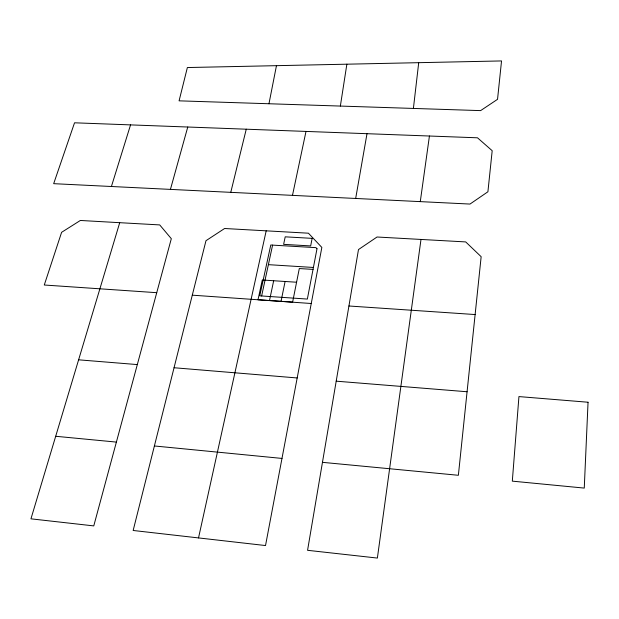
<?xml version="1.0" encoding="UTF-8"?>
<svg xmlns="http://www.w3.org/2000/svg" width="619" height="619" viewBox="0 0 619 619"><rect width="100%" height="100%" fill="white"/><g stroke="black" fill="none" stroke-linecap="round" stroke-linejoin="round"><path stroke-width="0.93" d="M413.399 108.441L418.715 62.681L501.537 60.933L497.537 99.326L480.615 110.615L179.077 100.835L187.371 67.541L418.715 62.681M420.997 239.437L377.381 558.067L307.566 550.306L358.486 249.558L377.041 237.007L465.705 241.921L481.156 256.699L458.37 475.284L322.46 462.339M420.278 201.624L429.431 136.018L477.504 137.805L492.19 150.711L487.911 191.774L469.999 204.061L53.675 183.673L74.535 122.802L429.431 136.018M340.357 106.066L346.864 64.19M355.67 198.482L367.005 133.673M268.963 103.752L276.461 65.676M281.034 301.337L285.104 281.483M269.497 300.54L273.675 280.74M292.485 195.356L306.003 131.421M261.636 295.967L272.592 245.116M198.521 537.919L266.193 230.825M230.771 192.331L246.261 129.193M154.394 445.966L205.98 240.698L224.604 228.504L308.424 233.193L321.849 247.43L265.52 545.548L133.155 530.475L154.394 445.966L281.993 458.424M116.387 442.09L93.771 525.902L30.95 518.83L119.715 222.685L159.71 224.914L171.316 238.686L116.387 442.09L55.71 436.279M170.434 189.391L187.766 127.019M111.412 186.497L130.555 124.883M119.715 222.685L80.362 220.465L61.606 232.318L44.274 285.011L156.731 292.686M268.383 264.661L313.415 267.462M313.044 269.404L299.302 268.545L292.617 302.126L258.007 299.751L262.294 279.997L296.578 282.233M348.938 305.995L475.121 314.553M192.292 295.17L311.256 303.503M336.202 381.172L467.082 391.75M78.598 359.817L137.325 364.583M174.047 367.74L297.197 377.961M588.05 402.234L584.259 488.089L512.315 481.141L518.939 396.586L588.05 402.234M316.998 248.745L307.357 299.07L259.763 295.836L270.774 245.008L315.976 247.654L316.998 248.745M312.146 238.361L310.668 245.929L283.626 244.35L285.204 236.829L312.146 238.361"/></g></svg>
